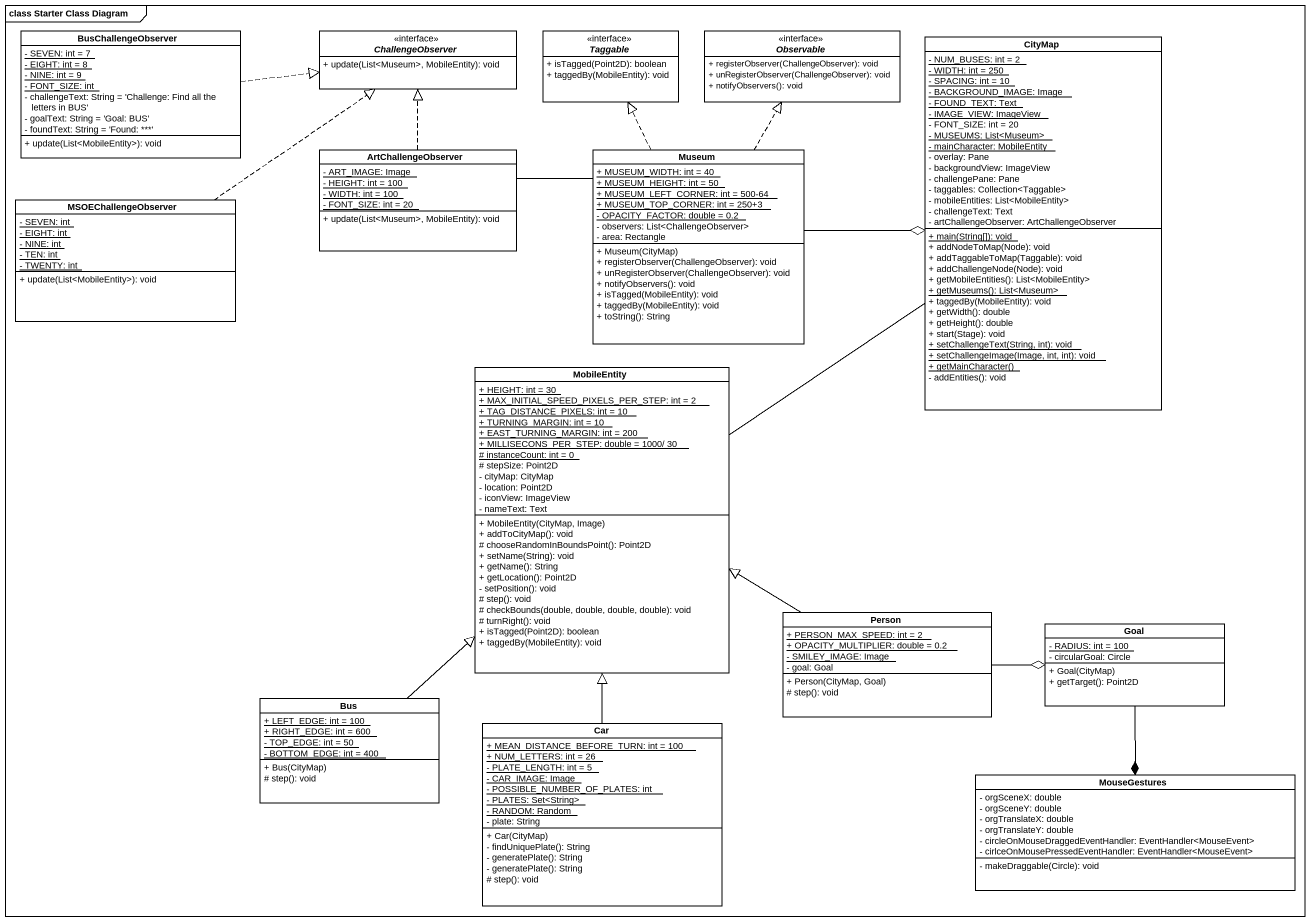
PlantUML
@startuml
mainframe class Starter Class Diagram
hide circle
hide empty members
skinparam classAttributeIconSize 0
class BusChallengeObserver {
  {static} - SEVEN: int = 7
  {static} - EIGHT: int = 8
  {static} - NINE: int = 9
  {static} - FONT_SIZE: int
  - challengeText: String = 'Challenge: Find all the letters in BUS'
  - goalText: String = 'Goal: BUS'
  - foundText: String = 'Found: ***'
  + update(List<MobileEntity>): void
}
interface ChallengeObserver {
  + update(List<Museum>, MobileEntity): void
}
interface Taggable {
  + isTagged(Point2D): boolean
  + taggedBy(MobileEntity): void
}
interface Observable {
  + registerObserver(ChallengeObserver): void
  + unRegisterObserver(ChallengeObserver): void
  + notifyObservers(): void
}
class CityMap {
  {static} - NUM_BUSES: int = 2
  {static} - WIDTH: int = 250
  {static} - SPACING: int = 10
  {static} - BACKGROUND_IMAGE: Image
  {static} - FOUND_TEXT: Text
  {static} - IMAGE_VIEW: ImageView
  - FONT_SIZE: int = 20
  {static} - MUSEUMS: List<Museum>
  {static} - mainCharacter: MobileEntity
  - overlay: Pane
  - backgroundView: ImageView
  - challengePane: Pane
  - taggables: Collection<Taggable>
  - mobileEntities: List<MobileEntity>
  - challengeText: Text
  - artChallengeObserver: ArtChallengeObserver
  {static} + main(String[]): void
  + addNodeToMap(Node): void
  + addTaggableToMap(Taggable): void
  + addChallengeNode(Node): void
  + getMobileEntities(): List<MobileEntity>
  {static} + getMuseums(): List<Museum>
  + taggedBy(MobileEntity): void
  + getWidth(): double
  + getHeight(): double
  + start(Stage): void
  {static} + setChallengeText(String, int): void
  {static} + setChallengeImage(Image, int, int): void
  {static} + getMainCharacter()
  - addEntities(): void
}
class ArtChallengeObserver {
  {static} - ART_IMAGE: Image
  {static} - HEIGHT: int = 100
  {static} - WIDTH: int = 100
  {static} - FONT_SIZE: int = 20
  + update(List<Museum>, MobileEntity): void
}
class Museum {
  {static} + MUSEUM_WIDTH: int = 40
  {static} + MUSEUM_HEIGHT: int = 50
  {static} + MUSEUM_LEFT_CORNER: int = 500-64
  {static} + MUSEUM_TOP_CORNER: int = 250+3
  {static} - OPACITY_FACTOR: double = 0.2
  - observers: List<ChallengeObserver>
  - area: Rectangle
  + Museum(CityMap)
  + registerObserver(ChallengeObserver): void
  + unRegisterObserver(ChallengeObserver): void
  + notifyObservers(): void
  + isTagged(MobileEntity): void
  + taggedBy(MobileEntity): void
  + toString(): String
}
class MSOEChallengeObserver {
  {static} - SEVEN: int
  {static} - EIGHT: int
  {static} - NINE: int
  {static} - TEN: int
  {static} - TWENTY: int
  + update(List<MobileEntity>): void
}
class MobileEntity {
  {static} + HEIGHT: int = 30
  {static} + MAX_INITIAL_SPEED_PIXELS_PER_STEP: int = 2
  {static} + TAG_DISTANCE_PIXELS: int = 10
  {static} + TURNING_MARGIN: int = 10
  {static} + EAST_TURNING_MARGIN: int = 200
  {static} + MILLISECONS_PER_STEP: double = 1000/ 30
  {static} # instanceCount: int = 0
  # stepSize: Point2D
  - cityMap: CityMap
  - location: Point2D
  - iconView: ImageView
  - nameText: Text
  + MobileEntity(CityMap, Image)
  + addToCityMap(): void
  # chooseRandomInBoundsPoint(): Point2D
  + setName(String): void
  + getName(): String
  + getLocation(): Point2D
  - setPosition(): void
  # step(): void
  # checkBounds(double, double, double, double): void
  # turnRight(): void
  + isTagged(Point2D): boolean
  + taggedBy(MobileEntity): void
}
class "Person" as Person_ {
  {static} + PERSON_MAX_SPEED: int = 2
  {static} + OPACITY_MULTIPLIER: double = 0.2
  {static} - SMILEY_IMAGE: Image
  - goal: Goal
  + Person(CityMap, Goal)
  # step(): void
}
class Goal {
  {static} - RADIUS: int = 100
  - circularGoal: Circle
  + Goal(CityMap)
  + getTarget(): Point2D
}
class Bus {
  {static} + LEFT_EDGE: int = 100
  {static} + RIGHT_EDGE: int = 600
  {static} - TOP_EDGE: int = 50
  {static} - BOTTOM_EDGE: int = 400
  + Bus(CityMap)
  # step(): void
}
class Car {
  {static} + MEAN_DISTANCE_BEFORE_TURN: int = 100
  {static} + NUM_LETTERS: int = 26
  {static} - PLATE_LENGTH: int = 5
  {static} - CAR_IMAGE: Image
  {static} - POSSIBLE_NUMBER_OF_PLATES: int
  {static} - PLATES: Set<String>
  {static} - RANDOM: Random
  - plate: String
  + Car(CityMap)
  - findUniquePlate(): String
  - generatePlate(): String
  - generatePlate(): String
  # step(): void
}
class MouseGestures {
  - orgSceneX: double
  - orgSceneY: double
  - orgTranslateX: double
  - orgTranslateY: double
  - circleOnMouseDraggedEventHandler: EventHandler<MouseEvent>
  - cirlceOnMousePressedEventHandler: EventHandler<MouseEvent>
  - makeDraggable(Circle): void
}
BusChallengeObserver .right.|> ChallengeObserver
ArtChallengeObserver .up.|> ChallengeObserver
ArtChallengeObserver -right- Museum
Museum .up.|> Taggable
Museum .up.|> Observable
Museum -right-o CityMap
MSOEChallengeObserver .up.|> ChallengeObserver
MobileEntity -up- CityMap
Person_ -left-|> MobileEntity
Person_ -right-o Goal
Goal --* MouseGestures
Bus -up-|> MobileEntity
Car -up-|> MobileEntity
@enduml
